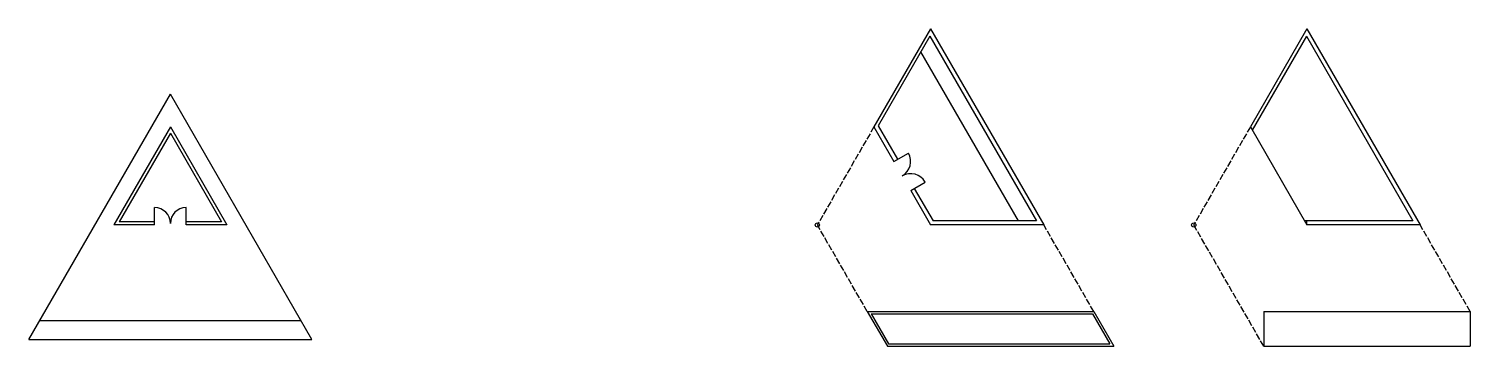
# Model space of a CAD drawing. Header units: inches. Extents: x 165 to 2915, y -15 to 590.
import ezdxf

# ---------------------------------------------------------------- set-up
doc = ezdxf.new("R2010")
doc.units = ezdxf.units.IN
doc.header["$MEASUREMENT"] = 0
doc.linetypes.add('ACAD_ISO02W100', pattern=[15, 12, -3])
doc.layers.add('millwork', color=40, linetype='Continuous')
doc.layers.add('overhang', color=252, linetype='ACAD_ISO02W100')

msp = doc.modelspace()

# ---------------------------------------------------------------- linework, layer by layer
for p, q in [((1885.4, 590.1), (1777.4, 403.1)), ((1885.4, 590.1), (2101.4, 216)), ((2603.4, 590.1), (2495.4, 403.1)), ((2603.4, 590.1), (2819.4, 216)), ((1884.2, 576.1), (1785.5, 405.1)), ((1884.2, 576.1), (2087.5, 224)), ((2602.3, 576.1), (2498.9, 397.1)), ((2602.3, 576.1), (2805.6, 224)), ((165.2, -2.2), (435.2, 465.4)), ((705.2, -2.2), (435.2, 465.4)), ((435.2, 403.1), (327.2, 216)), ((435.2, 391.1), (337.6, 222)), ((435.2, 403.1), (543.2, 216)), ((435.2, 391.1), (532.8, 222)), ((1777.4, 403.1), (1815.4, 337.2)), ((1785.5, 405.1), (1822.3, 341.2)), ((2495.4, 403.1), (2603.4, 216)), ((1815.4, 337.2), (1843.1, 353.2)), ((1847.4, 281.8), (1875.1, 297.8)), ((1847.4, 281.8), (1885.4, 216)), ((1854.3, 285.8), (1890, 224)), ((405.2, 219), (405.2, 249)), ((465.2, 219), (465.2, 249)), ((405.2, 222), (337.6, 222)), ((405.2, 216), (405.2, 222)), ((532.8, 222), (465.2, 222)), ((465.2, 216), (465.2, 222)), ((2087.5, 224), (1890, 224)), ((2805.6, 224), (2598.8, 224)), ((2603.4, 216), (2603.4, 224)), ((405.2, 216), (327.2, 216)), ((543.2, 216), (465.2, 216)), ((543.2, 216), (543.2, 216)), ((2101.4, 216), (1885.4, 216)), ((2101.4, 216), (2101.4, 216)), ((2819.4, 216), (2603.4, 216)), ((2819.4, 216), (2819.4, 216)), ((186, 33.8), (684.4, 33.8)), ((1764.6, 51), (2196.6, 51)), ((1764.6, 51), (1802.9, -15.2)), ((1772.1, 46.7), (2194.1, 46.7)), ((1772.1, 46.7), (1805.4, -10.9)), ((2194.1, 46.7), (2227.4, -10.9)), ((2196.6, 51), (2234.9, -15.2)), ((2520.9, 51), (2914.7, 51)), ((2520.9, 51), (2520.9, -15.2)), ((2914.7, 51), (2914.7, -15.2)), ((165.2, -2.2), (705.2, -2.2)), ((1802.9, -15.2), (2234.9, -15.2)), ((1805.4, -10.9), (2227.4, -10.9)), ((2520.9, -15.2), (2914.7, -15.2))]:
    msp.add_line(p, q)
for centre in [(1669.4, 216), (2387.4, 216)]:
    msp.add_circle(centre, 4)
for centre, radius, start, end in [((1815.4, 337.2), 32, 300, 30), ((1847.4, 281.8), 32, 30, 120), ((405.2, 219), 30, 0, 90), ((465.2, 219), 30, 90, 180)]:
    msp.add_arc(centre, radius, start, end)
at = {"layer": 'millwork'}
msp.add_line((2052.9, 224), (1866.9, 546.1), dxfattribs=at)
at = {"layer": 'overhang'}
for p, q in [((1777.4, 403.1), (1669.4, 216)), ((2495.4, 403.1), (2387.4, 216)), ((1669.4, 216), (1669.4, 216)), ((1669.4, 216), (1669.4, 216)), ((1669.4, 216), (1669.4, 216)), ((1669.4, 216), (1669.4, 216)), ((1669.4, 216), (1669.4, 216)), ((1764.6, 51), (1669.4, 216)), ((1672.3, 213.2), (1672.3, 213.2)), ((2196.6, 51), (2101.4, 216)), ((2520.9, -15.2), (2387.4, 216)), ((2387.4, 216), (2387.4, 216)), ((2387.4, 216), (2387.4, 216)), ((2387.4, 216), (2387.4, 216)), ((2387.4, 216), (2387.4, 216)), ((2387.4, 216), (2387.4, 216)), ((2390.3, 213.2), (2390.3, 213.2)), ((2914.7, 51), (2819.4, 216)), ((1764.6, 51), (1764.6, 51)), ((2482.7, 51), (2482.7, 51))]:
    msp.add_line(p, q, dxfattribs=at)

doc.saveas('drawing.dxf')
